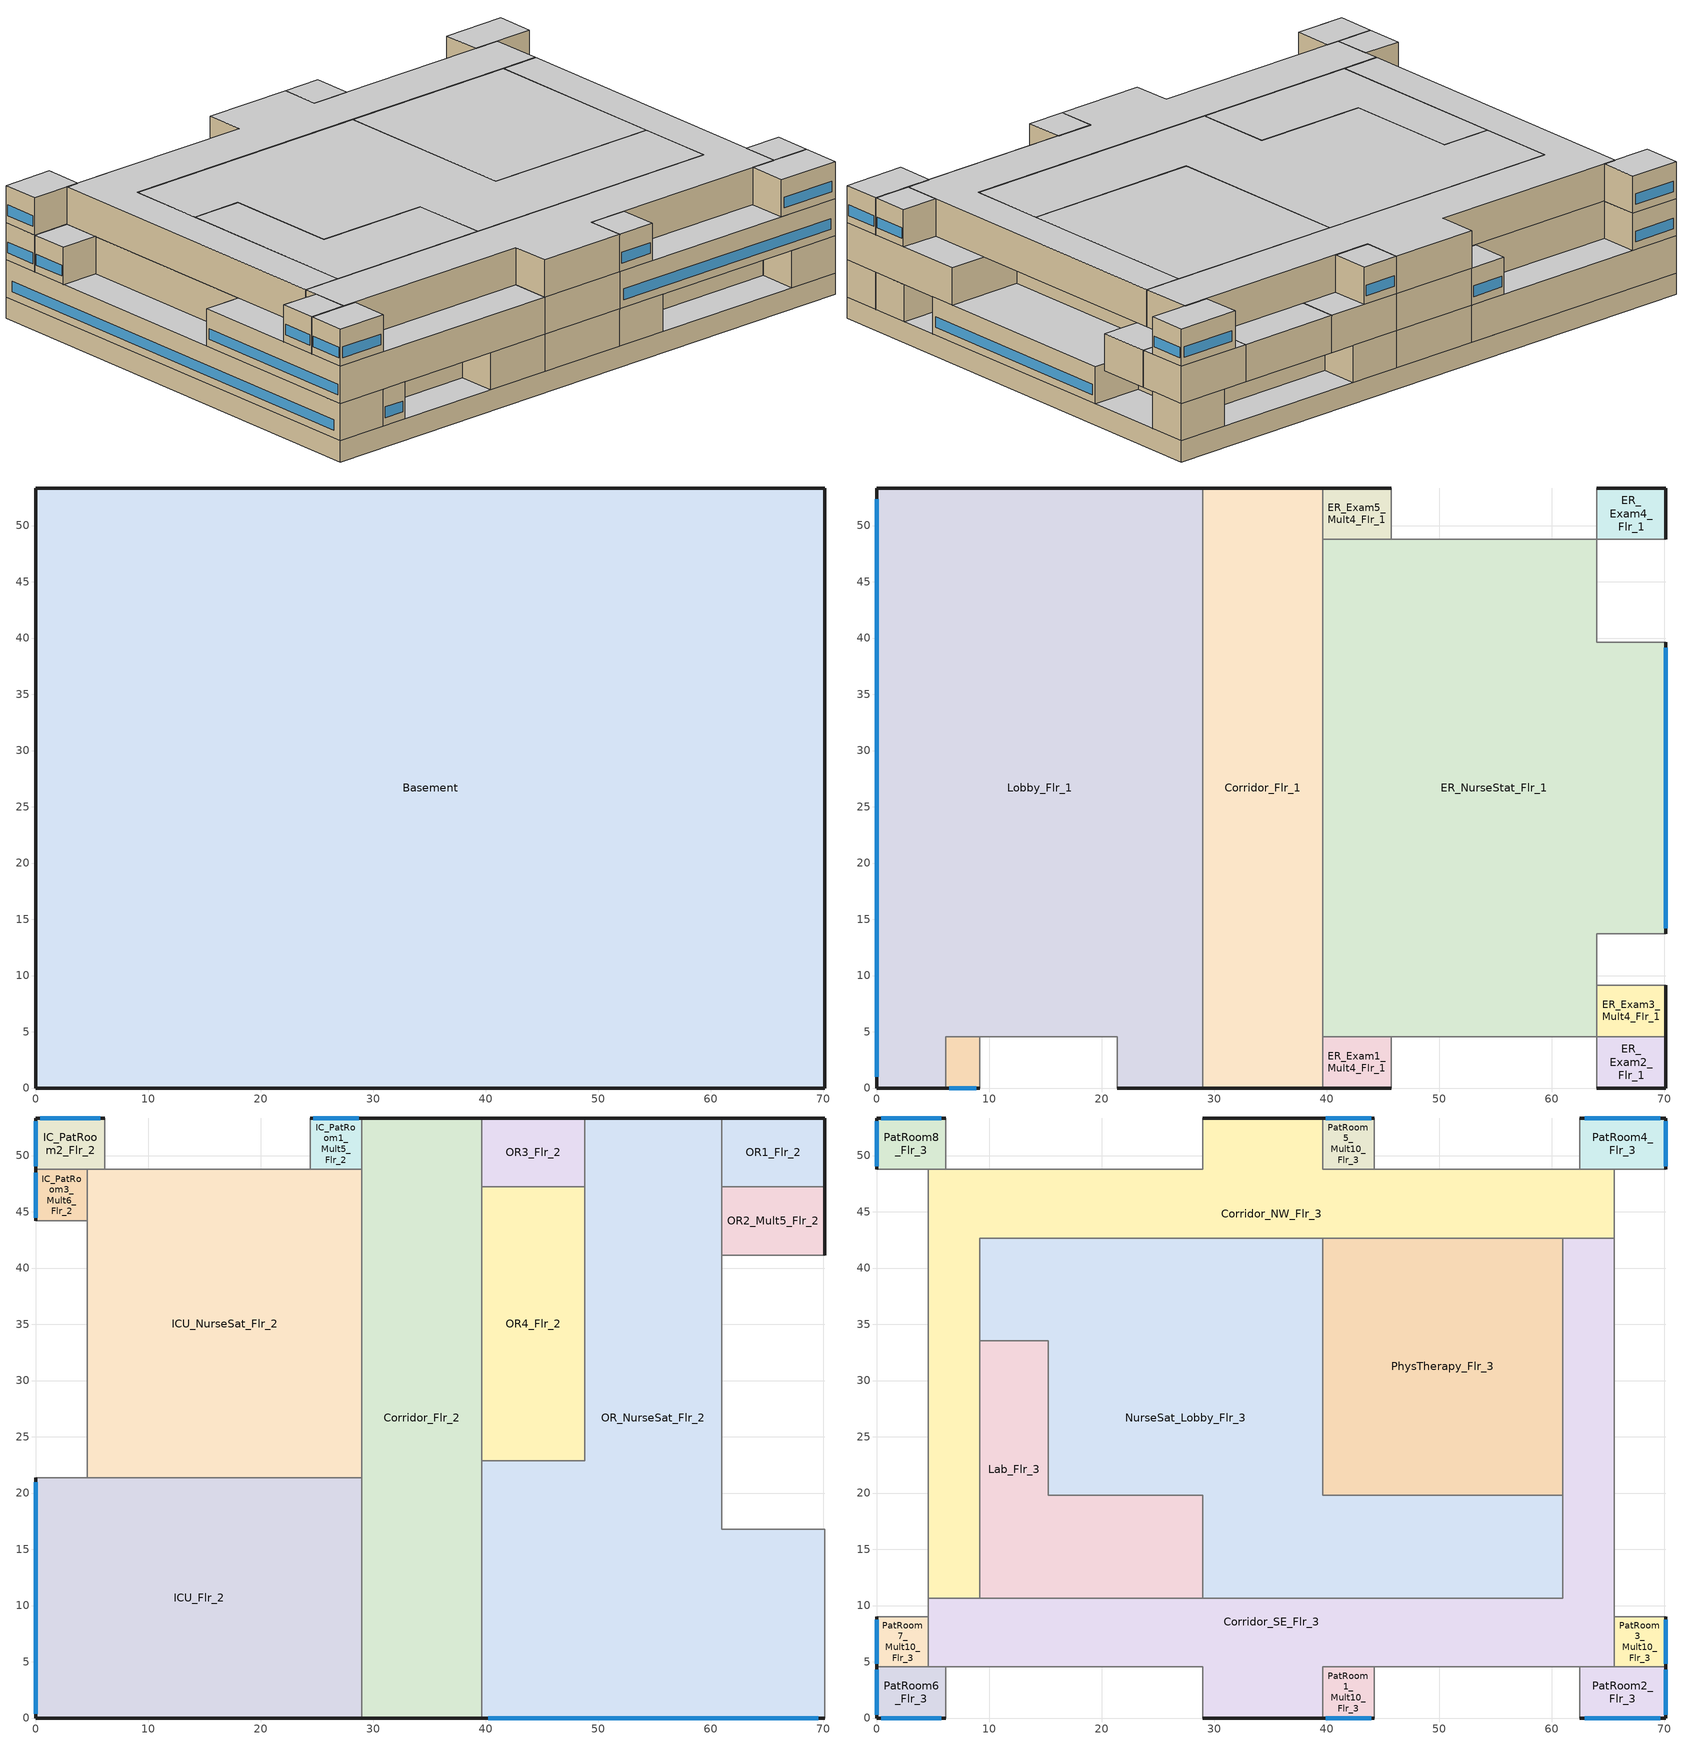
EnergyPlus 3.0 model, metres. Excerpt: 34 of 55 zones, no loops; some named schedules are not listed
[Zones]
Basement
 floor ground (ext-slab): 70.1,53.34 70.1,0 0,0 0,53.34 z-2.44
 wall ground (ext-slab): 70.1,53.34 0,53.34 0,0 70.1,0 70.1,53.34 z-2.44:0
 ceiling adiabatic (INT-FLOOR-UNDERSIDE): 0,0 70.1,0 70.1,53.34 0,53.34 z0
ER_Exam1_Mult4_Flr_1
 floor adiabatic (INT-FLOOR-TOPSIDE): 45.72,4.57 45.72,0 39.62,0 39.62,4.57 z0
 wall outside (ext-walls): 39.62,0 45.72,0 z0:4.27
 wall adiabatic (int-walls): 45.72,0 45.72,4.57 39.62,4.57 39.62,0 z0:4.27
 ceiling adiabatic (INT-FLOOR-UNDERSIDE): 39.62,4.57 39.62,0 45.72,0 45.72,4.57 z4.27
ER_Exam2_Flr_1
 floor adiabatic (INT-FLOOR-TOPSIDE): 70.1,4.57 70.1,0 64.01,0 64.01,4.57 z0
 wall outside (ext-walls): 64.01,0 70.1,0 70.1,4.57 z0:4.27
 wall adiabatic (int-walls): 70.1,4.57 64.01,4.57 64.01,0 z0:4.27
 ceiling adiabatic (INT-FLOOR-UNDERSIDE): 64.01,4.57 64.01,0 70.1,0 70.1,4.57 z4.27
ER_Exam3_Mult4_Flr_1
 floor adiabatic (INT-FLOOR-TOPSIDE): 70.1,9.14 70.1,4.57 64.01,4.57 64.01,9.14 z0
 wall outside (ext-walls): 70.1,4.57 70.1,9.14 z0:4.27
 wall adiabatic (int-walls): 70.1,9.14 64.01,9.14 64.01,4.57 70.1,4.57 z0:4.27
 ceiling adiabatic (INT-FLOOR-UNDERSIDE): 64.01,9.14 64.01,4.57 70.1,4.57 70.1,9.14 z4.27
ER_Exam4_Flr_1
 floor adiabatic (INT-FLOOR-TOPSIDE): 70.1,53.34 70.1,48.77 64.01,48.77 64.01,53.34 z0
 wall outside (ext-walls): 70.1,48.77 70.1,53.34 64.01,53.34 z0:4.27
 wall adiabatic (int-walls): 64.01,53.34 64.01,48.77 70.1,48.77 z0:4.27
 ceiling adiabatic (INT-FLOOR-UNDERSIDE): 64.01,53.34 64.01,48.77 70.1,48.77 70.1,53.34 z4.27
ER_Exam5_Mult4_Flr_1
 floor adiabatic (INT-FLOOR-TOPSIDE): 45.72,53.34 45.72,48.77 39.62,48.77 39.62,53.34 z0
 wall outside (ext-walls): 45.72,53.34 39.62,53.34 z0:4.27
 wall adiabatic (int-walls): 39.62,53.34 39.62,48.77 45.72,48.77 45.72,53.34 z0:4.27
 ceiling adiabatic (INT-FLOOR-UNDERSIDE): 39.62,53.34 39.62,48.77 45.72,48.77 45.72,53.34 z4.27
Office1_Mult4_Flr_1
 floor adiabatic (INT-FLOOR-TOPSIDE): 9.14,4.57 9.14,0 6.1,0 6.1,4.57 z0
 wall outside (ext-walls): 6.1,0 9.14,0 z0:4.27
 wall adiabatic (int-walls): 9.14,0 9.14,4.57 6.1,4.57 6.1,0 z0:4.27
 window (window_south): 6.41,0 8.84,0 z0.91:2.13
 ceiling adiabatic (INT-FLOOR-UNDERSIDE): 6.1,4.57 6.1,0 9.14,0 9.14,4.57 z4.27
Lobby_Flr_1
 floor adiabatic (INT-FLOOR-TOPSIDE): 0,0 0,53.34 28.96,53.34 28.96,0 21.34,0 21.34,4.57 6.1,4.57 6.1,0 z0
 wall outside (ext-walls): 28.96,53.34 0,53.34 0,0 6.1,0 / 21.34,0 28.96,0 z0:4.27
 wall adiabatic (int-walls): 6.1,0 6.1,4.57 21.34,4.57 21.34,0 z0:4.27
 wall to Corridor_Flr_1 (AIR-WALL): 28.96,15.24 28.96,53.34 z0:4.27
 wall to Corridor_Flr_1 (int-walls): 28.96,0 28.96,15.24 z0:4.27
 window (window_west): 0,52.34 0,1 z0.91:2.13
 ceiling adiabatic (INT-FLOOR-UNDERSIDE): 0,0 6.1,0 6.1,4.57 21.34,4.57 21.34,0 28.96,0 28.96,53.34 0,53.34 z4.27
Corridor_Flr_1
 floor adiabatic (INT-FLOOR-TOPSIDE): 39.62,53.34 39.62,0 28.96,0 28.96,53.34 z0
 wall outside (ext-walls): 39.62,53.34 28.96,53.34 / 28.96,0 39.62,0 z0:4.27
 wall adiabatic (int-walls): 39.62,0 39.62,53.34 z0:4.27
 ceiling adiabatic (INT-FLOOR-UNDERSIDE): 28.96,53.34 28.96,0 39.62,0 39.62,53.34 z4.27
ER_NurseStat_Flr_1
 floor adiabatic (INT-FLOOR-TOPSIDE): 39.62,4.57 39.62,48.77 64.01,48.77 64.01,39.62 70.1,39.62 70.1,13.72 64.01,13.72 64.01,4.57 z0
 wall outside (ext-walls): 70.1,13.72 70.1,39.62 z0:4.27
 wall adiabatic (int-walls): 70.1,39.62 64.01,39.62 64.01,48.77 39.62,48.77 39.62,4.57 64.01,4.57 64.01,13.72 70.1,13.72 z0:4.27
 window (window_east): 70.1,14.2 70.1,39.14 z0.91:2.13
 ceiling adiabatic (INT-FLOOR-UNDERSIDE): 39.62,4.57 64.01,4.57 64.01,13.72 70.1,13.72 70.1,39.62 64.01,39.62 64.01,48.77 39.62,48.77 z4.27
OR1_Flr_2
 floor adiabatic (INT-FLOOR-TOPSIDE): 70.1,53.34 70.1,47.24 60.96,47.24 60.96,53.34 z4.27
 wall outside (ext-walls): 70.1,47.24 70.1,53.34 60.96,53.34 z4.27:8.54
 wall adiabatic (int-walls): 60.96,53.34 60.96,47.24 70.1,47.24 z4.27:8.54
 ceiling adiabatic (INT-FLOOR-UNDERSIDE): 60.96,53.34 60.96,47.24 70.1,47.24 70.1,53.34 z8.54
OR2_Mult5_Flr_2
 floor adiabatic (INT-FLOOR-TOPSIDE): 70.1,47.24 70.1,41.15 60.96,41.15 60.96,47.24 z4.27
 wall outside (ext-walls): 70.1,41.15 70.1,47.24 z4.27:8.54
 wall adiabatic (int-walls): 70.1,47.24 60.96,47.24 60.96,41.15 70.1,41.15 z4.27:8.54
 ceiling adiabatic (INT-FLOOR-UNDERSIDE): 60.96,47.24 60.96,41.15 70.1,41.15 70.1,47.24 z8.54
OR3_Flr_2
 floor adiabatic (INT-FLOOR-TOPSIDE): 48.77,53.34 48.77,47.24 39.62,47.24 39.62,53.34 z4.27
 wall outside (ext-walls): 48.77,53.34 39.62,53.34 z4.27:8.54
 wall adiabatic (int-walls): 39.62,53.34 39.62,47.24 48.77,47.24 48.77,53.34 z4.27:8.54
 ceiling adiabatic (INT-FLOOR-UNDERSIDE): 39.62,53.34 39.62,47.24 48.77,47.24 48.77,53.34 z8.54
OR4_Flr_2
 floor adiabatic (INT-FLOOR-TOPSIDE): 48.77,47.24 48.77,22.86 39.62,22.86 39.62,47.24 z4.27
 wall adiabatic (int-walls): 48.77,47.24 39.62,47.24 39.62,22.86 48.77,22.86 48.77,47.24 z4.27:8.54
 ceiling adiabatic (INT-FLOOR-UNDERSIDE): 39.62,47.24 39.62,22.86 48.77,22.86 48.77,47.24 z8.54
IC_PatRoom1_Mult5_Flr_2
 floor adiabatic (INT-FLOOR-TOPSIDE): 28.96,53.34 28.96,48.77 24.38,48.77 24.38,53.34 z4.27
 wall outside (ext-walls): 28.96,53.34 24.38,53.34 z4.27:8.54
 wall adiabatic (int-walls): 24.38,53.34 24.38,48.77 28.96,48.77 28.96,53.34 z4.27:8.54
 window (window_north): 28.68,53.34 24.66,53.34 z5.18:6.4
 ceiling adiabatic (INT-FLOOR-UNDERSIDE): 24.38,53.34 24.38,48.77 28.96,48.77 28.96,53.34 z8.54
IC_PatRoom2_Flr_2
 floor adiabatic (INT-FLOOR-TOPSIDE): 6.1,53.34 6.1,48.77 0,48.77 0,53.34 z4.27
 wall outside (ext-walls): 6.1,53.34 0,53.34 0,48.77 z4.27:8.54
 wall adiabatic (int-walls): 0,48.77 6.1,48.77 6.1,53.34 z4.27:8.54
 window (window_north): 5.73,53.34 0.37,53.34 z5.18:6.4
 window (window_west): 0,53.07 0,49.04 z5.18:6.4
 ceiling adiabatic (INT-FLOOR-UNDERSIDE): 0,53.34 0,48.77 6.1,48.77 6.1,53.34 z8.54
IC_PatRoom3_Mult6_Flr_2
 floor adiabatic (INT-FLOOR-TOPSIDE): 4.57,48.77 4.57,44.2 0,44.2 0,48.77 z4.27
 wall outside (ext-walls): 0,48.77 0,44.2 z4.27:8.54
 wall adiabatic (int-walls): 0,44.2 4.57,44.2 4.57,48.77 0,48.77 z4.27:8.54
 window (window_west): 0,48.49 0,44.47 z5.18:6.4
 ceiling adiabatic (INT-FLOOR-UNDERSIDE): 0,48.77 0,44.2 4.57,44.2 4.57,48.77 z8.54
ICU_Flr_2
 floor adiabatic (INT-FLOOR-TOPSIDE): 28.96,21.34 28.96,0 0,0 0,21.34 z4.27
 wall outside (ext-walls): 0,21.34 0,0 28.96,0 z4.27:8.54
 wall adiabatic (int-walls): 28.96,0 28.96,21.34 0,21.34 z4.27:8.54
 window (window_west): 0,20.94 0,0.4 z5.18:6.4
 ceiling adiabatic (INT-FLOOR-UNDERSIDE): 0,21.34 0,0 28.96,0 28.96,21.34 z8.54
ICU_NurseSat_Flr_2
 floor adiabatic (INT-FLOOR-TOPSIDE): 4.57,21.34 4.57,48.77 28.96,48.77 28.96,21.34 z4.27
 wall adiabatic (int-walls): 28.96,48.77 4.57,48.77 4.57,21.34 28.96,21.34 28.96,48.77 z4.27:8.54
 ceiling adiabatic (INT-FLOOR-UNDERSIDE): 4.57,21.34 28.96,21.34 28.96,48.77 4.57,48.77 z8.54
Corridor_Flr_2
 floor adiabatic (INT-FLOOR-TOPSIDE): 39.62,53.34 39.62,0 28.96,0 28.96,53.34 z4.27
 wall outside (ext-walls): 39.62,53.34 28.96,53.34 / 28.96,0 39.62,0 z4.27:8.54
 wall adiabatic (int-walls): 39.62,0 39.62,53.34 / 28.96,53.34 28.96,0 z4.27:8.54
 ceiling adiabatic (INT-FLOOR-UNDERSIDE): 28.96,53.34 28.96,0 39.62,0 39.62,53.34 z8.54
OR_NurseSat_Flr_2
 floor adiabatic (INT-FLOOR-TOPSIDE): 39.62,0 39.62,22.86 48.77,22.86 48.77,53.34 60.96,53.34 60.96,16.76 70.1,16.76 70.1,0 z4.27
 wall outside (ext-walls): 60.96,53.34 48.77,53.34 / 39.62,0 70.1,0 z4.27:8.54
 wall adiabatic (int-walls): 48.77,53.34 48.77,22.86 39.62,22.86 39.62,0 / 70.1,0 70.1,16.76 60.96,16.76 60.96,53.34 z4.27:8.54
 window (window_south): 40.2,0 69.53,0 z5.18:6.4
 ceiling adiabatic (INT-FLOOR-UNDERSIDE): 39.62,0 70.1,0 70.1,16.76 60.96,16.76 60.96,53.34 48.77,53.34 48.77,22.86 39.62,22.86 z8.54
PatRoom1_Mult10_Flr_3
 floor adiabatic (INT-FLOOR-TOPSIDE): 44.2,4.57 44.2,0 39.62,0 39.62,4.57 z8.54
 wall outside (ext-walls): 39.62,0 44.2,0 z8.54:12.8
 wall adiabatic (int-walls): 44.2,0 44.2,4.57 39.62,4.57 39.62,0 z8.54:12.8
 window (window_south): 39.9,0 43.92,0 z9.45:10.67
 ceiling adiabatic (INT-FLOOR-UNDERSIDE): 39.62,4.57 39.62,0 44.2,0 44.2,4.57 z12.8
PatRoom2_Flr_3
 floor adiabatic (INT-FLOOR-TOPSIDE): 70.1,4.57 70.1,0 62.48,0 62.48,4.57 z8.54
 wall outside (ext-walls): 62.48,0 70.1,0 70.1,4.57 z8.54:12.8
 wall adiabatic (int-walls): 70.1,4.57 62.48,4.57 62.48,0 z8.54:12.8
 window (window_east): 70.1,0.27 70.1,4.3 z9.45:10.67
 window (window_south): 62.94,0 69.65,0 z9.45:10.67
 ceiling adiabatic (INT-FLOOR-UNDERSIDE): 62.48,4.57 62.48,0 70.1,0 70.1,4.57 z12.8
PatRoom3_Mult10_Flr_3
 floor adiabatic (INT-FLOOR-TOPSIDE): 70.1,8.99 70.1,4.57 65.53,4.57 65.53,8.99 z8.54
 wall outside (ext-walls): 70.1,4.57 70.1,8.99 z8.54:12.8
 wall adiabatic (int-walls): 70.1,8.99 65.53,8.99 65.53,4.57 70.1,4.57 z8.54:12.8
 window (window_east): 70.1,4.84 70.1,8.73 z9.45:10.67
 ceiling adiabatic (INT-FLOOR-UNDERSIDE): 65.53,8.99 65.53,4.57 70.1,4.57 70.1,8.99 z12.8
PatRoom4_Flr_3
 floor adiabatic (INT-FLOOR-TOPSIDE): 70.1,53.34 70.1,48.77 62.48,48.77 62.48,53.34 z8.54
 wall outside (ext-walls): 70.1,48.77 70.1,53.34 62.48,53.34 z8.54:12.8
 wall adiabatic (int-walls): 62.48,53.34 62.48,48.77 70.1,48.77 z8.54:12.8
 window (window_north): 69.65,53.34 62.94,53.34 z9.45:10.67
 window (window_east): 70.1,49.04 70.1,53.07 z9.45:10.67
 ceiling adiabatic (INT-FLOOR-UNDERSIDE): 62.48,53.34 62.48,48.77 70.1,48.77 70.1,53.34 z12.8
PatRoom5_Mult10_Flr_3
 floor adiabatic (INT-FLOOR-TOPSIDE): 44.2,53.34 44.2,48.77 39.62,48.77 39.62,53.34 z8.54
 wall outside (ext-walls): 44.2,53.34 39.62,53.34 z8.54:12.8
 wall adiabatic (int-walls): 39.62,53.34 39.62,48.77 44.2,48.77 44.2,53.34 z8.54:12.8
 window (window_north): 43.92,53.34 39.9,53.34 z9.45:10.67
 ceiling adiabatic (INT-FLOOR-UNDERSIDE): 39.62,53.34 39.62,48.77 44.2,48.77 44.2,53.34 z12.8
PhysTherapy_Flr_3
 floor adiabatic (INT-FLOOR-TOPSIDE): 60.96,42.67 60.96,19.81 39.62,19.81 39.62,42.67 z8.54
 wall to Corridor_NW_Flr_3 (int-walls): 60.96,42.67 39.62,42.67 z8.54:12.8
 wall to Corridor_SE_Flr_3 (int-walls): 60.96,19.81 60.96,42.67 z8.54:12.8
 wall to NurseSat_Lobby_Flr_3 (int-walls): 39.62,42.67 39.62,19.81 60.96,19.81 z8.54:12.8
 ceiling adiabatic (INT-FLOOR-UNDERSIDE): 39.62,42.67 39.62,19.81 60.96,19.81 60.96,42.67 z12.8
PatRoom6_Flr_3
 floor adiabatic (INT-FLOOR-TOPSIDE): 6.1,4.57 6.1,0 0,0 0,4.57 z8.54
 wall outside (ext-walls): 0,4.57 0,0 6.1,0 z8.54:12.8
 wall adiabatic (int-walls): 6.1,0 6.1,4.57 0,4.57 z8.54:12.8
 window (window_south): 0.37,0 5.73,0 z9.45:10.67
 window (window_west): 0,4.3 0,0.27 z9.45:10.67
 ceiling adiabatic (INT-FLOOR-UNDERSIDE): 0,4.57 0,0 6.1,0 6.1,4.57 z12.8
PatRoom7_Mult10_Flr_3
 floor adiabatic (INT-FLOOR-TOPSIDE): 4.57,8.99 4.57,4.57 0,4.57 0,8.99 z8.54
 wall outside (ext-walls): 0,8.99 0,4.57 z8.54:12.8
 wall adiabatic (int-walls): 0,4.57 4.57,4.57 4.57,8.99 0,8.99 z8.54:12.8
 window (window_east): 0,8.73 0,4.84 z9.45:10.67
 ceiling adiabatic (INT-FLOOR-UNDERSIDE): 0,8.99 0,4.57 4.57,4.57 4.57,8.99 z12.8
PatRoom8_Flr_3
 floor adiabatic (INT-FLOOR-TOPSIDE): 6.1,53.34 6.1,48.77 0,48.77 0,53.34 z8.54
 wall outside (ext-walls): 6.1,53.34 0,53.34 0,48.77 z8.54:12.8
 wall adiabatic (int-walls): 0,48.77 6.1,48.77 6.1,53.34 z8.54:12.8
 window (window_north): 5.73,53.34 0.37,53.34 z9.45:10.67
 window (window_west): 0,53.07 0,49.04 z9.45:10.67
 ceiling adiabatic (INT-FLOOR-UNDERSIDE): 0,53.34 0,48.77 6.1,48.77 6.1,53.34 z12.8
NurseSat_Lobby_Flr_3
 floor adiabatic (INT-FLOOR-TOPSIDE): 9.14,42.67 39.62,42.67 39.62,19.81 60.96,19.81 60.96,10.67 28.96,10.67 28.96,19.81 15.24,19.81 15.24,33.53 9.14,33.53 z8.54
 wall to Corridor_NW_Flr_3 (AIR-WALL): 39.62,42.67 9.14,42.67 9.14,33.53 z8.54:12.8
 wall to Corridor_SE_Flr_3 (AIR-WALL): 28.96,10.67 60.96,10.67 60.96,19.81 z8.54:12.8
 wall to Lab_Flr_3 (int-walls): 9.14,33.53 15.24,33.53 15.24,19.81 28.96,19.81 28.96,10.67 z8.54:12.8
 ceiling adiabatic (INT-FLOOR-UNDERSIDE): 9.14,42.67 9.14,33.53 15.24,33.53 15.24,19.81 28.96,19.81 28.96,10.67 60.96,10.67 60.96,19.81 39.62,19.81 39.62,42.67 z12.8
Lab_Flr_3
 floor adiabatic (INT-FLOOR-TOPSIDE): 9.14,33.53 15.24,33.53 15.24,19.81 28.96,19.81 28.96,10.67 9.14,10.67 z8.54
 wall to Corridor_SE_Flr_3 (int-walls): 9.14,10.67 28.96,10.67 z8.54:12.8
 wall to Corridor_NW_Flr_3 (int-walls): 9.14,33.58 9.14,10.67 z8.54:12.8
 ceiling adiabatic (INT-FLOOR-UNDERSIDE): 9.14,33.53 9.14,10.67 28.96,10.67 28.96,19.81 15.24,19.81 15.24,33.53 z12.8
Corridor_SE_Flr_3
 floor adiabatic (INT-FLOOR-TOPSIDE): 4.57,4.57 4.57,10.67 60.96,10.67 60.96,42.67 65.53,42.67 65.53,4.57 39.62,4.57 39.62,0 28.96,0 28.96,4.57 z8.54
 wall outside (ext-walls): 28.96,0 39.62,0 z8.54:12.8
 wall adiabatic (int-walls): 39.62,0 39.62,4.57 65.53,4.57 65.53,42.67 / 4.57,10.67 4.57,4.57 28.96,4.57 28.96,0 z8.54:12.8
 wall to Corridor_NW_Flr_3 (AIR-WALL): 65.53,42.67 60.96,42.67 / 9.14,10.67 4.57,10.67 z8.54:12.8
 ceiling adiabatic (INT-FLOOR-UNDERSIDE): 4.57,4.57 28.96,4.57 28.96,0 39.62,0 39.62,4.57 65.53,4.57 65.53,42.67 60.96,42.67 60.96,10.67 4.57,10.67 z12.8
Corridor_NW_Flr_3
 floor adiabatic (INT-FLOOR-TOPSIDE): 4.57,10.67 4.57,48.77 28.96,48.77 28.96,53.34 39.62,53.34 39.62,48.77 65.53,48.77 65.53,42.67 9.14,42.67 9.14,10.67 z8.54
 wall outside (ext-walls): 39.62,53.34 28.96,53.34 z8.54:12.8
 wall adiabatic (int-walls): 65.53,42.67 65.53,48.77 39.62,48.77 39.62,53.34 / 28.96,53.34 28.96,48.77 4.57,48.77 4.57,10.67 z8.54:12.8
 ceiling adiabatic (INT-FLOOR-UNDERSIDE): 4.57,10.67 9.14,10.67 9.14,42.67 65.53,42.67 65.53,48.77 39.62,48.77 39.62,53.34 28.96,53.34 28.96,48.77 4.57,48.77 z12.8
[Building]
Benchmark Hospital New V1.0_3.0: North Axis=0; Terrain=City; Loads Convergence Tolerance Value=0.04; Temperature Convergence Tolerance Value=0.2; Solar Distribution=FullInteriorAndExterior; Maximum Number of Warmup Days=25
[Site:Location]
LOS_ANGELES_CA_USA TMY2-23174: Latitude {deg}=33.93; Longitude {deg}=-118.4; Time Zone {hr}=-8; Elevation {m}=32
[Site:GroundTemperature:BuildingSurface]
20.07, 20.11, 20.14, 20.17, 20.16, 20.11, 20.06, 20.07, 20.11, 20.17, 20.2, 20.19
[Site:WaterMainsTemperature]
Calculation Method=CORRELATION; Annual Average Outdoor Air Temperature {C}=16.64; Maximum Difference In Monthly Average Outdoor Air Temperatures {deltaC}=6.8
[SizingPeriod:DesignDay] Barometric Pressure {Pa}=100941; Rain Indicator=0; Snow Indicator=0; Day of Month=21; Daylight Saving Time Indicator=0; Humidity Indicating Type=WetBulb
Name | Maximum Dry-Bulb Temperature {C} | Daily Temperature Range {deltaC} | Humidity Indicating Conditions at Maximum Dry-Bulb | Wind Speed {m/s} | Wind Direction {deg} | Sky Clearness | Month | Day Type
LOS_ANGELES Ann Htg 99.6% Condns DB | 6.6 | 0 | 6.6 | 2.5 | 80 | 0 | 1 | WinterDesignDay
LOS_ANGELES Ann Clg .4% Condns DB=>MWB | 29 | 6 | 17.9 | 4.2 | 250 | 1 | 8 | SummerDesignDay
[WindowMaterial:Glazing]
Theoretical Glass [68]: Optical Data Type=SpectralAverage; Thickness=0.003; Solar Transmittance at Normal Incidence=0.2442; Front Side Solar Reflectance at Normal Incidence=0.7058; Back Side Solar Reflectance at Normal Incidence=0.7058; Visible Transmittance at Normal Incidence=0.3192; Front Side Visible Reflectance at Normal Incidence=0.6308; Back Side Visible Reflectance at Normal Incidence=0.6308; Infrared Transmittance at Normal Incidence=0; Front Side Infrared Hemispherical Emissivity=0.9; Back Side Infrared Hemispherical Emissivity=0.9; Conductivity=0.0199; Dirt Correction Factor for Solar and Visible Transmittance=1; Solar Diffusing=No
[Material] Thermal Absorptance=0.9
Name | Roughness | Thickness | Conductivity | Density | Specific Heat | Solar Absorptance | Visible Absorptance | Thickness {m} | Conductivity {W/m-K} | Density {kg/m3} | Specific Heat {J/kg-K}
GP01 1/2 GYPSUM | Smooth | 0.0127 | 0.16 | 800 | 1090 | 0.7 | 0.5
1IN Stucco | Smooth | 0.0253 | 0.6918 | 1858 | 837 | 0.92 | 0.92
8IN Concrete HW | MediumRough | 0.2033 | 1.7296 | 2243 | 837 | 0.65 | 0.65
Wall Insulation [4] | MediumRough | 0.0339 | 0.0432 | 91 | 837 | 0.5 | 0.5
1/2IN Gypsum | Smooth | 0.0127 | 0.16 | 784.9 | 830 | 0.92 | 0.92
MAT-CC05 8 HW CONCRETE | Rough | 0.2032 | 1.311 | 2240 | 836.8 | 0.7 | 0.7
Std Wood 6inch | MediumSmooth |  |  |  |  | 0.7 | 0.7 | 0.15 | 0.12 | 540 | 1210
Std MAT-CC05 4  MW CONCRETE | Rough |  |  |  |  | 0.7 | 0.2 | 0.1 | 0.858 | 1968 | 836.8
[Material:NoMass] Thermal Absorptance=0.9; Solar Absorptance=0.7
Name | Roughness | Thermal Resistance {(m2-K)/W} | Visible Absorptance | Thermal Resistance {m2-K/W}
CP02 CARPET PAD | VeryRough | 0.2165 | 0.8
Std CP02 CARPET PAD | VeryRough |  | 0.8 | 0.21648
MAT-AIR-WALL | Rough |  |  | 0.207949
[Construction]
InteriorFurnishings: Std Wood 6inch
INT-FLOOR-TOPSIDE: Std MAT-CC05 4  MW CONCRETE, Std CP02 CARPET PAD
INT-FLOOR-UNDERSIDE: Std CP02 CARPET PAD, Std MAT-CC05 4  MW CONCRETE
AIR-WALL: MAT-AIR-WALL
window_south; window_east; window_north; window_west: Theoretical Glass [68]
int-walls: GP01 1/2 GYPSUM, GP01 1/2 GYPSUM
ext-walls: 1IN Stucco, 8IN Concrete HW, Wall Insulation [4], 1/2IN Gypsum
ext-slab: MAT-CC05 8 HW CONCRETE, CP02 CARPET PAD
[ComponentCost:LineItem] Line Item Type=Construction
Name | Item | Cost per Area {$/m2} | Cost per Area
Interior Furnishings | InteriorFurnishings | 1
Interior Floor | INT-FLOOR-UNDERSIDE | 15
Interior Floor Slab | INT-FLOOR-SLAB | 35
Drop Ceiling | DropCeiling | 10
Sloped Metal Roof | Sloped_Metal_Roof | 1
Gable Wall | Gable_Wall | 1
Air Wall | AIR-WALL | 1
Swinging Door Conditioned | Std Swinging Door_con | 1
Swinging Door Semi-conditioned | Std Swinging Door_semi | 1
Overhead Door | Std Overhead Door | 1
south:window_south | window_south |  | 243.623
east:window_east | window_east |  | 243.623
north:window_north | window_north |  | 243.623
west:window_west | window_west |  | 243.623
SkylightConst:window_SkylightConst | window_SkylightConst |  | 205.748
roofs:roofs | roofs |  | 34.3904
int-walls:int-walls | int-walls |  | 1
ext-walls:ext-walls | ext-walls |  | 41.16
ext-slab:ext-slab | ext-slab |  | 560.787
exposed-floor:exposed-floor | exposed-floor |  | 32.9966
attic-floor:attic-floor | attic-floor |  | 15.0182
[Zone] Type=1; Part of Total Floor Area=Yes
Name | Multiplier | Ceiling Height | Volume
Basement | 1 | 2.439 | 9120.27
ER_Exam1_Mult4_Flr_1; ER_Exam3_Mult4_Flr_1; ER_Exam5_Mult4_Flr_1 | 4 | 4.2683 | 118.96
ER_Exam2_Flr_1; ER_Exam4_Flr_1; IC_PatRoom2_Flr_2; PatRoom6_Flr_3; PatRoom8_Flr_3 | 1 | 4.2683 | 118.96
Office1_Mult4_Flr_1 | 4 | 4.2683 | 59.5
Lobby_Flr_1 | 1 | 4.2683 | 6294.92
Corridor_Flr_1; Corridor_Flr_2 | 1 | 4.2683 | 2428.79
ER_NurseStat_Flr_1 | 1 | 4.2683 | 5273.95
OR1_Flr_2; OR3_Flr_2 | 1 | 4.2683 | 237.91
OR2_Mult5_Flr_2 | 5 | 4.2683 | 237.91
OR4_Flr_2 | 1 | 4.2683 | 951.7
IC_PatRoom1_Mult5_Flr_2 | 5 | 4.2683 | 89.21
IC_PatRoom3_Mult6_Flr_2 | 6 | 4.2683 | 89.21
ICU_Flr_2 | 1 | 4.2683 | 2637.63
ICU_NurseSat_Flr_2 | 1 | 4.2683 | 2854.51
OR_NurseSat_Flr_2 | 1 | 4.2683 | 4322.24
PatRoom1_Mult10_Flr_3; PatRoom5_Mult10_Flr_3 | 10 | 4.2683 | 89.21
PatRoom2_Flr_3; PatRoom4_Flr_3 | 1 | 4.2683 | 148.71
PatRoom3_Mult10_Flr_3; PatRoom7_Mult10_Flr_3 | 10 | 4.2683 | 86.26
PhysTherapy_Flr_3 | 1 | 4.2683 | 2081.82
NurseSat_Lobby_Flr_3 | 1 | 4.2683 | 3866.25
Lab_Flr_3 | 1 | 4.2683 | 1129.43
Corridor_SE_Flr_3; Corridor_NW_Flr_3 | 1 | 4.2683 | 2418.88
[InternalMass] Construction=InteriorFurnishings
Name | Zone | Surface Area
Basement_InternalMass_1 | Basement | 7478.69
ER_Exam1_Mult4_Flr_1_InternalMass_1 | ER_Exam1_Mult4_Flr_1 | 55.7418
ER_Exam2_Flr_1_InternalMass_1 | ER_Exam2_Flr_1 | 55.7418
ER_Exam3_Mult4_Flr_1_InternalMass_1 | ER_Exam3_Mult4_Flr_1 | 55.7418
ER_Exam4_Flr_1_InternalMass_1 | ER_Exam4_Flr_1 | 55.7418
ER_Exam5_Mult4_Flr_1_InternalMass_1 | ER_Exam5_Mult4_Flr_1 | 55.7418
Office1_Mult4_Flr_1_InternalMass_1 | Office1_Mult4_Flr_1 | 27.8709
Lobby_Flr_1_InternalMass_1 | Lobby_Flr_1 | 2949.62
Corridor_Flr_1_InternalMass_1 | Corridor_Flr_1 | 1138.06
ER_NurseStat_Flr_1_InternalMass_1 | ER_NurseStat_Flr_1 | 2471.22
OR1_Flr_2_InternalMass_1 | OR1_Flr_2 | 111.4836
OR2_Mult5_Flr_2_InternalMass_1 | OR2_Mult5_Flr_2 | 111.4836
OR3_Flr_2_InternalMass_1 | OR3_Flr_2 | 111.4836
OR4_Flr_2_InternalMass_1 | OR4_Flr_2 | 445.9346
IC_PatRoom1_Mult5_Flr_2_InternalMass_1 | IC_PatRoom1_Mult5_Flr_2 | 41.8064
IC_PatRoom2_Flr_2_InternalMass_1 | IC_PatRoom2_Flr_2 | 55.7418
IC_PatRoom3_Mult6_Flr_2_InternalMass_1 | IC_PatRoom3_Mult6_Flr_2 | 41.8064
ICU_Flr_2_InternalMass_1 | ICU_Flr_2 | 1235.93
ICU_NurseSat_Flr_2_InternalMass_1 | ICU_NurseSat_Flr_2 | 1337.54
Corridor_Flr_2_InternalMass_1 | Corridor_Flr_2 | 1138.06
OR_NurseSat_Flr_2_InternalMass_1 | OR_NurseSat_Flr_2 | 2025.29
PatRoom1_Mult10_Flr_3_InternalMass_1 | PatRoom1_Mult10_Flr_3 | 41.8064
PatRoom2_Flr_3_InternalMass_1 | PatRoom2_Flr_3 | 69.6773
PatRoom3_Mult10_Flr_3_InternalMass_1 | PatRoom3_Mult10_Flr_3 | 40.4165
PatRoom4_Flr_3_InternalMass_1 | PatRoom4_Flr_3 | 69.6773
PatRoom5_Mult10_Flr_3_InternalMass_1 | PatRoom5_Mult10_Flr_3 | 41.8064
PhysTherapy_Flr_3_InternalMass_1 | PhysTherapy_Flr_3 | 975.4819
PatRoom6_Flr_3_InternalMass_1 | PatRoom6_Flr_3 | 55.7418
PatRoom7_Mult10_Flr_3_InternalMass_1 | PatRoom7_Mult10_Flr_3 | 40.4165
PatRoom8_Flr_3_InternalMass_1 | PatRoom8_Flr_3 | 55.7418
NurseSat_Lobby_Flr_3_InternalMass_1 | NurseSat_Lobby_Flr_3 | 1811.61
Lab_Flr_3_InternalMass_1 | Lab_Flr_3 | 529.5473
Corridor_SE_Flr_3_InternalMass_1 | Corridor_SE_Flr_3 | 1133.42
Corridor_NW_Flr_3_InternalMass_1 | Corridor_NW_Flr_3 | 1133.42
[People] Number of People Calculation Method=People; Fraction Radiant=0.3; User Specified Sensible Fraction=AUTOCALCULATE; Activity Level Schedule=ACTIVITY_SCH; Enable ASHRAE 55 Comfort Warnings=No; MRT Calculation=ZoneAveraged; Work Efficiency Schedule=WORK_EFF_SCH; Clothing Schedule=CLOTHING_SCH; Air Velocity Schedule=AIR_VELO_SCH; Thermal Comfort Report=FANGER
Name | Zone | Schedule | Number of People
Basement | Basement | BLDG_OCC_SCH | 100.5884
ER_Exam1_Mult4_Flr_1 | ER_Exam1_Mult4_Flr_1 | BLDG_OCC_EXTD_SCH | 2.0011
ER_Exam2_Flr_1 | ER_Exam2_Flr_1 | BLDG_OCC_EXTD_SCH | 2.0011
ER_Exam3_Mult4_Flr_1 | ER_Exam3_Mult4_Flr_1 | BLDG_OCC_EXTD_SCH | 2.0011
ER_Exam4_Flr_1 | ER_Exam4_Flr_1 | BLDG_OCC_EXTD_SCH | 2.0011
ER_Exam5_Mult4_Flr_1 | ER_Exam5_Mult4_Flr_1 | BLDG_OCC_EXTD_SCH | 2.0011
Office1_Mult4_Flr_1 | Office1_Mult4_Flr_1 | BLDG_OCC_SCH | 0.9992
Lobby_Flr_1 | Lobby_Flr_1 | BLDG_OCC_SCH | 79.3448
Corridor_Flr_1 | Corridor_Flr_1 | BLDG_OCC_EXTD_SCH | 6.1455
ER_NurseStat_Flr_1 | ER_NurseStat_Flr_1 | BLDG_OCC_EXTD_SCH | 26.5656
OR1_Flr_2 | OR1_Flr_2 | BLDG_OCC_SCH | 2.9989
OR2_Mult5_Flr_2 | OR2_Mult5_Flr_2 | BLDG_OCC_SCH | 2.9989
OR3_Flr_2 | OR3_Flr_2 | BLDG_OCC_SCH | 2.9989
OR4_Flr_2 | OR4_Flr_2 | BLDG_OCC_SCH | 11.9956
IC_PatRoom1_Mult5_Flr_2 | IC_PatRoom1_Mult5_Flr_2 | BLDG_OCC_EXTD_SCH | 2.0004
IC_PatRoom2_Flr_2 | IC_PatRoom2_Flr_2 | BLDG_OCC_EXTD_SCH | 2.0011
IC_PatRoom3_Mult6_Flr_2 | IC_PatRoom3_Mult6_Flr_2 | BLDG_OCC_EXTD_SCH | 2.0004
ICU_Flr_2 | ICU_Flr_2 | BLDG_OCC_EXTD_SCH | 13.2862
ICU_NurseSat_Flr_2 | ICU_NurseSat_Flr_2 | BLDG_OCC_EXTD_SCH | 35.9797
Corridor_Flr_2 | Corridor_Flr_2 | BLDG_OCC_EXTD_SCH | 6.1455
OR_NurseSat_Flr_2 | OR_NurseSat_Flr_2 | BLDG_OCC_EXTD_SCH | 54.4802
PatRoom1_Mult10_Flr_3 | PatRoom1_Mult10_Flr_3 | BLDG_OCC_EXTD_SCH | 1.5008
PatRoom2_Flr_3 | PatRoom2_Flr_3 | BLDG_OCC_EXTD_SCH | 1.5015
PatRoom3_Mult10_Flr_3 | PatRoom3_Mult10_Flr_3 | BLDG_OCC_EXTD_SCH | 1.4995
PatRoom4_Flr_3 | PatRoom4_Flr_3 | BLDG_OCC_EXTD_SCH | 1.5015
PatRoom5_Mult10_Flr_3 | PatRoom5_Mult10_Flr_3 | BLDG_OCC_EXTD_SCH | 1.5008
PhysTherapy_Flr_3 | PhysTherapy_Flr_3 | BLDG_OCC_SCH | 105.0106
PatRoom6_Flr_3 | PatRoom6_Flr_3 | BLDG_OCC_EXTD_SCH | 1.4995
PatRoom7_Mult10_Flr_3 | PatRoom7_Mult10_Flr_3 | BLDG_OCC_EXTD_SCH | 1.4995
PatRoom8_Flr_3 | PatRoom8_Flr_3 | BLDG_OCC_EXTD_SCH | 1.4995
NurseSat_Lobby_Flr_3 | NurseSat_Lobby_Flr_3 | BLDG_OCC_EXTD_SCH | 48.7323
Lab_Flr_3 | Lab_Flr_3 | BLDG_OCC_SCH | 71.2506
Corridor_SE_Flr_3 | Corridor_SE_Flr_3 | BLDG_OCC_EXTD_SCH | 6.1205
Corridor_NW_Flr_3 | Corridor_NW_Flr_3 | BLDG_OCC_EXTD_SCH | 6.1205
[Lights] Design Level Calculation Method=LightingLevel; Return Air Fraction=0; Fraction Radiant=0.7; Fraction Visible=0.2; Fraction Replaceable=1; Return Air Fraction is Calculated from Plenum Temperature=No
Name | Zone | Schedule | Design Level {W}
Basement_Lights | Basement | BLDG_LIGHT_SCH | 40235.4
ER_Exam1_Mult4_Flr_1_Lights | ER_Exam1_Mult4_Flr_1 | BLDG_LIGHT_EXTD_SCH | 809.65
ER_Exam2_Flr_1_Lights | ER_Exam2_Flr_1 | BLDG_LIGHT_EXTD_SCH | 809.65
ER_Exam3_Mult4_Flr_1_Lights | ER_Exam3_Mult4_Flr_1 | BLDG_LIGHT_EXTD_SCH | 809.65
ER_Exam4_Flr_1_Lights | ER_Exam4_Flr_1 | BLDG_LIGHT_EXTD_SCH | 809.65
ER_Exam5_Mult4_Flr_1_Lights | ER_Exam5_Mult4_Flr_1 | BLDG_LIGHT_EXTD_SCH | 809.65
Office1_Mult4_Flr_1_Lights | Office1_Mult4_Flr_1 | BLDG_LIGHT_SCH | 164.9958
Lobby_Flr_1_Lights | Lobby_Flr_1 | BLDG_LIGHT_SCH | 20632.6
Corridor_Flr_1_Lights | Corridor_Flr_1 | BLDG_LIGHT_EXTD_SCH | 6122.77
ER_NurseStat_Flr_1_Lights | ER_NurseStat_Flr_1 | BLDG_LIGHT_EXTD_SCH | 13295.2
OR1_Flr_2_Lights | OR1_Flr_2 | BLDG_LIGHT_SCH | 1319.41
OR2_Mult5_Flr_2_Lights | OR2_Mult5_Flr_2 | BLDG_LIGHT_SCH | 1319.41
OR3_Flr_2_Lights | OR3_Flr_2 | BLDG_LIGHT_SCH | 1319.41
OR4_Flr_2_Lights | OR4_Flr_2 | BLDG_LIGHT_SCH | 5277.64
IC_PatRoom1_Mult5_Flr_2_Lights | IC_PatRoom1_Mult5_Flr_2 | BLDG_LIGHT_EXTD_SCH | 179.9764
IC_PatRoom2_Flr_2_Lights | IC_PatRoom2_Flr_2 | BLDG_LIGHT_EXTD_SCH | 239.9686
IC_PatRoom3_Mult6_Flr_2_Lights | IC_PatRoom3_Mult6_Flr_2 | BLDG_LIGHT_EXTD_SCH | 179.9764
ICU_Flr_2_Lights | ICU_Flr_2 | BLDG_LIGHT_EXTD_SCH | 5320.67
ICU_NurseSat_Flr_2_Lights | ICU_NurseSat_Flr_2 | BLDG_LIGHT_EXTD_SCH | 7195.94
Corridor_Flr_2_Lights | Corridor_Flr_2 | BLDG_LIGHT_EXTD_SCH | 6122.77
OR_NurseSat_Flr_2_Lights | OR_NurseSat_Flr_2 | BLDG_LIGHT_EXTD_SCH | 10896
PatRoom1_Mult10_Flr_3_Lights | PatRoom1_Mult10_Flr_3 | BLDG_LIGHT_EXTD_SCH | 157.401
PatRoom2_Flr_3_Lights | PatRoom2_Flr_3 | BLDG_LIGHT_EXTD_SCH | 262.335
PatRoom3_Mult10_Flr_3_Lights | PatRoom3_Mult10_Flr_3 | BLDG_LIGHT_EXTD_SCH | 152.168
PatRoom4_Flr_3_Lights | PatRoom4_Flr_3 | BLDG_LIGHT_EXTD_SCH | 262.335
PatRoom5_Mult10_Flr_3_Lights | PatRoom5_Mult10_Flr_3 | BLDG_LIGHT_EXTD_SCH | 157.401
PhysTherapy_Flr_3_Lights | PhysTherapy_Flr_3 | BLDG_LIGHT_SCH | 4721.33
PatRoom6_Flr_3_Lights | PatRoom6_Flr_3 | BLDG_LIGHT_EXTD_SCH | 209.868
PatRoom7_Mult10_Flr_3_Lights | PatRoom7_Mult10_Flr_3 | BLDG_LIGHT_EXTD_SCH | 152.168
PatRoom8_Flr_3_Lights | PatRoom8_Flr_3 | BLDG_LIGHT_EXTD_SCH | 209.868
NurseSat_Lobby_Flr_3_Lights | NurseSat_Lobby_Flr_3 | BLDG_LIGHT_EXTD_SCH | 9746.46
Lab_Flr_3_Lights | Lab_Flr_3 | BLDG_LIGHT_SCH | 3987.49
Corridor_SE_Flr_3_Lights | Corridor_SE_Flr_3 | BLDG_LIGHT_EXTD_SCH | 6097.78
Corridor_NW_Flr_3_Lights | Corridor_NW_Flr_3 | BLDG_LIGHT_EXTD_SCH | 6097.78
[ElectricEquipment] Design Level Calculation Method=EquipmentLevel; Fraction Latent=0; Fraction Radiant=0.5; Fraction Lost=0
Name | Zone | Schedule | Design Level {W}
Basement_MiscPlug_Equip | Basement | BLDG_EQUIP_SCH | 30176.5
ER_Exam1_Mult4_Flr_1_MiscPlug_Equip | ER_Exam1_Mult4_Flr_1 | BLDG_EQUIP_EXTD_SCH | 599.782
ER_Exam2_Flr_1_MiscPlug_Equip | ER_Exam2_Flr_1 | BLDG_EQUIP_EXTD_SCH | 599.782
ER_Exam3_Mult4_Flr_1_MiscPlug_Equip | ER_Exam3_Mult4_Flr_1 | BLDG_EQUIP_EXTD_SCH | 599.782
ER_Exam4_Flr_1_MiscPlug_Equip | ER_Exam4_Flr_1 | BLDG_EQUIP_EXTD_SCH | 599.782
ER_Exam5_Mult4_Flr_1_MiscPlug_Equip | ER_Exam5_Mult4_Flr_1 | BLDG_EQUIP_EXTD_SCH | 599.782
Office1_Mult4_Flr_1_MiscPlug_Equip | Office1_Mult4_Flr_1 | BLDG_EQUIP_SCH | 112.4591
Lobby_Flr_1_MiscPlug_Equip | Lobby_Flr_1 | BLDG_EQUIP_SCH | 11901.7
ER_NurseStat_Flr_1_MiscPlug_Equip | ER_NurseStat_Flr_1 | BLDG_EQUIP_EXTD_SCH | 9971.38
OR1_Flr_2_MiscPlug_Equip | OR1_Flr_2 | BLDG_EQUIP_SCH | 2958.78
OR2_Mult5_Flr_2_MiscPlug_Equip | OR2_Mult5_Flr_2 | BLDG_EQUIP_SCH | 2958.78
OR3_Flr_2_MiscPlug_Equip | OR3_Flr_2 | BLDG_EQUIP_SCH | 2958.78
OR4_Flr_2_MiscPlug_Equip | OR4_Flr_2 | BLDG_EQUIP_SCH | 11835.1
IC_PatRoom1_Mult5_Flr_2_MiscPlug_Equip | IC_PatRoom1_Mult5_Flr_2 | BLDG_EQUIP_EXTD_SCH | 674.7548
IC_PatRoom2_Flr_2_MiscPlug_Equip | IC_PatRoom2_Flr_2 | BLDG_EQUIP_EXTD_SCH | 899.673
IC_PatRoom3_Mult6_Flr_2_MiscPlug_Equip | IC_PatRoom3_Mult6_Flr_2 | BLDG_EQUIP_EXTD_SCH | 674.7548
ICU_Flr_2_MiscPlug_Equip | ICU_Flr_2 | BLDG_EQUIP_EXTD_SCH | 19947.9
ICU_NurseSat_Flr_2_MiscPlug_Equip | ICU_NurseSat_Flr_2 | BLDG_EQUIP_EXTD_SCH | 5396.96
OR_NurseSat_Flr_2_MiscPlug_Equip | OR_NurseSat_Flr_2 | BLDG_EQUIP_EXTD_SCH | 8172.03
PatRoom1_Mult10_Flr_3_MiscPlug_Equip | PatRoom1_Mult10_Flr_3 | BLDG_EQUIP_EXTD_SCH | 168.6887
PatRoom2_Flr_3_MiscPlug_Equip | PatRoom2_Flr_3 | BLDG_EQUIP_EXTD_SCH | 281.1478
PatRoom3_Mult10_Flr_3_MiscPlug_Equip | PatRoom3_Mult10_Flr_3 | BLDG_EQUIP_EXTD_SCH | 163.0805
PatRoom4_Flr_3_MiscPlug_Equip | PatRoom4_Flr_3 | BLDG_EQUIP_EXTD_SCH | 281.1478
PatRoom5_Mult10_Flr_3_MiscPlug_Equip | PatRoom5_Mult10_Flr_3 | BLDG_EQUIP_EXTD_SCH | 168.6887
PhysTherapy_Flr_3_MiscPlug_Equip | PhysTherapy_Flr_3 | BLDG_EQUIP_SCH | 7877.02
PatRoom6_Flr_3_MiscPlug_Equip | PatRoom6_Flr_3 | BLDG_EQUIP_EXTD_SCH | 224.9183
PatRoom7_Mult10_Flr_3_MiscPlug_Equip | PatRoom7_Mult10_Flr_3 | BLDG_EQUIP_EXTD_SCH | 163.0805
PatRoom8_Flr_3_MiscPlug_Equip | PatRoom8_Flr_3 | BLDG_EQUIP_EXTD_SCH | 224.9183
NurseSat_Lobby_Flr_3_MiscPlug_Equip | NurseSat_Lobby_Flr_3 | BLDG_EQUIP_EXTD_SCH | 7309.84
Lab_Flr_3_MiscPlug_Equip | Lab_Flr_3 | BLDG_EQUIP_SCH | 8546.89
[ZoneInfiltration] Schedule=INFIL_QUARTER_ON_SCH; Design Volume Flow Rate Calculation Method=Flow/Zone; Constant Term Coefficient=1; Temperature Term Coefficient=0; Velocity Term Coefficient=0; Velocity Squared Term Coefficient=0
Name | Zone | Design Flow Rate {m3/s}
ER_Exam1_Mult4_Flr_1_Infiltration | ER_Exam1_Mult4_Flr_1 | 0.0079
ER_Exam2_Flr_1_Infiltration | ER_Exam2_Flr_1 | 0.0139
ER_Exam3_Mult4_Flr_1_Infiltration | ER_Exam3_Mult4_Flr_1 | 0.0059
ER_Exam4_Flr_1_Infiltration | ER_Exam4_Flr_1 | 0.0139
ER_Exam5_Mult4_Flr_1_Infiltration | ER_Exam5_Mult4_Flr_1 | 0.0079
Office1_Mult4_Flr_1_Infiltration | Office1_Mult4_Flr_1 | 0.004
Lobby_Flr_1_Infiltration | Lobby_Flr_1 | 0.1224
Corridor_Flr_1_Infiltration | Corridor_Flr_1 | 0.027
ER_NurseStat_Flr_1_Infiltration | ER_NurseStat_Flr_1 | 0.0293
OR1_Flr_2_Infiltration | OR1_Flr_2 | 0.0198
OR2_Mult5_Flr_2_Infiltration | OR2_Mult5_Flr_2 | 0.0079
OR3_Flr_2_Infiltration | OR3_Flr_2 | 0.0119
IC_PatRoom1_Mult5_Flr_2_Infiltration | IC_PatRoom1_Mult5_Flr_2 | 0.0059
IC_PatRoom2_Flr_2_Infiltration | IC_PatRoom2_Flr_2 | 0.0139
IC_PatRoom3_Mult6_Flr_2_Infiltration | IC_PatRoom3_Mult6_Flr_2 | 0.0059
ICU_Flr_2_Infiltration | ICU_Flr_2 | 0.0659
Corridor_Flr_2_Infiltration | Corridor_Flr_2 | 0.027
OR_NurseSat_Flr_2_Infiltration | OR_NurseSat_Flr_2 | 0.06
PatRoom1_Mult10_Flr_3_Infiltration | PatRoom1_Mult10_Flr_3 | 0.0059
PatRoom2_Flr_3_Infiltration | PatRoom2_Flr_3 | 0.0157
PatRoom3_Mult10_Flr_3_Infiltration | PatRoom3_Mult10_Flr_3 | 0.0058
PatRoom4_Flr_3_Infiltration | PatRoom4_Flr_3 | 0.0157
PatRoom5_Mult10_Flr_3_Infiltration | PatRoom5_Mult10_Flr_3 | 0.0059
PatRoom6_Flr_3_Infiltration | PatRoom6_Flr_3 | 0.0139
PatRoom7_Mult10_Flr_3_Infiltration | PatRoom7_Mult10_Flr_3 | 0.0058
PatRoom8_Flr_3_Infiltration | PatRoom8_Flr_3 | 0.0139
Corridor_SE_Flr_3_Infiltration | Corridor_SE_Flr_3 | 0.0134
Corridor_NW_Flr_3_Infiltration | Corridor_NW_Flr_3 | 0.0134
[AvailabilityManager:NightCycle] Availability Schedule=Always_On; Fan Schedule=HVACOperationSchd; Control Type {CycleOnAny | CycleOnControlZone | CycleOnAnyZoneFansOnly}=CycleOnAny; Thermostat Tolerance {delta C}=1; Cycling Run Time {s}=1800
VAV_1 Availability Manager; VAV_2 Availability Manager
[UtilityCost:Tariff] Group=Comm Elect
Name | Output Meter | Conversion Factor Choice | Time of Use Period Schedule | Season Schedule | Demand Window Length | Monthly Charge or Variable
SCE_TOU-8_GeneralServiceLarge | Electricity:Facility | kWh | SCETOUSched | SCESeasonsSchedule | HalfHour | 246.33
SCE_GS-2_GeneralService | Electricity:Facility | kWh | SCETOUSched | SCESeasonsSchedule | HalfHour | 74.03
SCE_GS-1_GeneralService | Electricity:Facility | kWh |  | SCESeasonsSchedule | HalfHour | 15.25
CA_EIAMonthlyRateGas | Gas:Facility | MCF |  |  |  | 0
[UtilityCost:Charge:Simple]
Name | Charge Variable | Tariff | Source Variable | Season | Category Variable | Cost per Unit Value or Variable
 | SummerDeliveryOnPeakEnergyCharge | SCE_TOU-8_GeneralServiceLarge | PeakEnergy | Summer | EnergyCharges | 0.01676
 | SummerDeliveryOffPeakEnergyCharge | SCE_TOU-8_GeneralServiceLarge | OffPeakEnergy | Summer | EnergyCharges | 0.01676
 | SummerDeliveryMidPeakEnergyCharge | SCE_TOU-8_GeneralServiceLarge | MidPeakEnergy | Summer | EnergyCharges | 0.01676
 | WinterDeliveryOffPeakEnergyCharge | SCE_TOU-8_GeneralServiceLarge | OffPeakEnergy | Winter | EnergyCharges | 0.01676
 | WinterDeliveryMidPeakEnergyCharge | SCE_TOU-8_GeneralServiceLarge | MidPeakEnergy | Winter | EnergyCharges | 0.01676
 | FacilitiesDemandCharge | SCE_TOU-8_GeneralServiceLarge | TotalDemand | Annual | DemandCharges | 6.35
 | SummerTOUOnPeakDemandCharge | SCE_TOU-8_GeneralServiceLarge | PeakDemand | Summer | DemandCharges | 8.84
 | SummerTOUMidPeakDemandCharge | SCE_TOU-8_GeneralServiceLarge | MidPeakDemand | Summer | DemandCharges | 0.76
 | TransformerDemandCharge | SCE_TOU-8_GeneralServiceLarge | TotalDemand | Annual | DemandCharges | 1
 | PowerFactorDemandCharge | SCE_TOU-8_GeneralServiceLarge | TotalDemand | Annual | DemandCharges | 0.23
 | TaxofEightPercent | SCE_TOU-8_GeneralServiceLarge | SubTotal | Annual | Taxes | 0.08
 | AnnualDeliveryEnergyCharge | SCE_GS-2_GeneralService | totalEnergy | Annual | EnergyCharges | 0.0189
 | AnnualFacilityDemandURGCharge | SCE_GS-2_GeneralService | totalDemand | Annual | DemandCharges | 0.77
 | AnnualFacilityDemandDelivCharge | SCE_GS-2_GeneralService | totalDemand | Annual | DemandCharges | 5.44
 | SummerTimeRelatedDemandCharge | SCE_GS-2_GeneralService | totalDemand | Summer | DemandCharges | 1.87
 | SummerTimeDemandDelivCharge | SCE_GS-2_GeneralService | totalDemand | Summer | DemandCharges | 7.04
 | TaxofEightPercent | SCE_GS-2_GeneralService | SubTotal | Annual | Taxes | 0.08
 | SummerEnergyCharge | SCE_GS-1_GeneralService | totalEnergy | Summer | EnergyCharges | 0.0808
 | WinterEnergyCharge | SCE_GS-1_GeneralService | totalEnergy | Winter | EnergyCharges | 0.0351
 | AnnualDeliveryEnergyCharge | SCE_GS-1_GeneralService | totalEnergy | Annual | EnergyCharges | 0.0694
 | taxofEightPercent | SCE_GS-1_GeneralService | SubTotal | Summer | Taxes | 0.08
 | MonthlyRateGasCharge | CA_EIAMonthlyRateGas | totalEnergy | Annual | EnergyCharges | CA_MonthlyGasRates
 | TaxofEightPercent | CA_EIAMonthlyRateGas | SubTotal | Annual | Taxes | 0.08
[UtilityCost:Qualify] Variable=TotalDemand; Season=Annual; Threshold Test=Count
Name | Tariff | Qualify Type | Threshold Value or Variable | Number of Months
MinDemand500kw | SCE_TOU-8_GeneralServiceLarge | Minimum | 500 | 12
MaxDemand500kw | SCE_GS-2_GeneralService | Maximum | 500 | 1
MinDemand20kw | SCE_GS-2_GeneralService | Minimum | 20 | 12
MaxDemand20kw | SCE_GS-1_GeneralService | Maximum | 20 | 1
[UtilityCost:Charge:Block]
Charge Variable=AnnualUtilityRetained; Tariff=SCE_GS-2_GeneralService; Source Variable=TotalEnergy; Season=Annual; Category Variable=EnergyCharges; Block Size Multiplier Value or Variable=totalDemand; Block Size 1 Value or Variable=300; Block 1 Cost per Unit Value or Variable=0.0694; Block Size 2 Value or Variable=remaining; Block 2 Cost per Unit Value or Variable=0.0791
[Schedule:Compact]
BLDG_LIGHT_SCH: Through: 12/31, For: Weekdays, Until: 07:00, 0.1, Until: 08:00, 0.5, Until: 16:00, 0.9, Until: 23:00, 0.3, Until: 24:00, 0.1, For: SummerDesignDay, Until: 24:00, 1, For: WinterDesignDay, Until: 24:00, 0, For: Saturday, Until: 07:00, 0.1, Until: 08:00, 0.2, Until: 18:00, 0.4, Until: 24:00, 0.1, For: Sunday Holidays AllOtherDays, Until: 08:00, 0.05, Until: 16:00, 0.1, Until: 24:00, 0.05
BLDG_LIGHT_EXTD_SCH: Through: 12/31, For: Weekdays, Until: 07:00, 0.5, Until: 08:00, 0.5, Until: 16:00, 0.9, Until: 23:00, 0.5, Until: 24:00, 0.5, For: SummerDesignDay, Until: 24:00, 1, For: WinterDesignDay, Until: 24:00, 0, For: Saturday, Until: 07:00, 0.5, Until: 08:00, 0.5, Until: 18:00, 0.8, Until: 24:00, 0.5, For: Sunday Holidays AllOtherDays, Until: 08:00, 0.5, Until: 16:00, 0.7, Until: 24:00, 0.5
BLDG_OCC_SCH: Through: 12/31, For: Weekdays, Until: 07:00, 0, Until: 08:00, 0.1, Until: 09:00, 0.5, Until: 17:00, 0.8, Until: 18:00, 0.5, Until: 20:00, 0.3, Until: 22:00, 0.2, Until: 24:00, 0, For: SummerDesignDay, Until: 24:00, 1, For: WinterDesignDay, Until: 24:00, 0, For: Saturday, Until: 07:00, 0, Until: 08:00, 0.1, Until: 09:00, 0.3, Until: 17:00, 0.4, Until: 19:00, 0.1, Until: 24:00, 0, For: Sunday Holidays AllOtherDays, Until: 08:00, 0, Until: 16:00, 0.05, Until: 24:00, 0
BLDG_OCC_EXTD_SCH: Through: 12/31, For: Weekdays, Until: 07:00, 0.4, Until: 08:00, 0.5, Until: 09:00, 0.6, Until: 17:00, 0.8, Until: 18:00, 0.6, Until: 20:00, 0.5, Until: 24:00, 0.4, For: SummerDesignDay, Until: 24:00, 1, For: WinterDesignDay, Until: 24:00, 0, For: Saturday, Until: 07:00, 0.4, Until: 08:00, 0.5, Until: 17:00, 0.6, Until: 19:00, 0.5, Until: 24:00, 0.4, For: Sunday Holidays AllOtherDays, Until: 08:00, 0.4, Until: 16:00, 0.6, Until: 24:00, 0.4
BLDG_EQUIP_SCH: Through: 12/31, For: Weekdays, Until: 07:00, 0.4, Until: 08:00, 0.7, Until: 16:00, 0.9, Until: 23:00, 0.6, Until: 24:00, 0.4, For: SummerDesignDay, Until: 24:00, 1, For: WinterDesignDay, Until: 24:00, 0, For: Saturday, Until: 07:00, 0.4, Until: 08:00, 0.5, Until: 18:00, 0.65, Until: 24:00, 0.4, For: Sunday Holidays AllOtherDays, Until: 08:00, 0.3, Until: 16:00, 0.4, Until: 24:00, 0.3
BLDG_EQUIP_EXTD_SCH: Through: 12/31, For: Weekdays, Until: 07:00, 0.4, Until: 08:00, 0.7, Until: 16:00, 0.9, Until: 23:00, 0.6, Until: 24:00, 0.4, For: SummerDesignDay, Until: 24:00, 1, For: WinterDesignDay, Until: 24:00, 0, For: Saturday, Until: 07:00, 0.4, Until: 08:00, 0.5, Until: 18:00, 0.65, Until: 24:00, 0.4, For: Sunday Holidays AllOtherDays, Until: 08:00, 0.4, Until: 16:00, 0.6, Until: 24:00, 0.4
INFIL_QUARTER_ON_SCH: Through: 12/31, For: Weekdays, Until: 24:00, 0.25, For: Saturday, Until: 24:00, 0.25, For: SummerDesignDay WinterDesignDay, Until: 24:00, 1, For: Sunday Holidays AllOtherDays, Until: 24:00, 0.25
ACTIVITY_SCH: Through: 12/31, For: AllDays, Until: 24:00, 120
WORK_EFF_SCH: Through: 12/31, For: AllDays, Until: 24:00, 0
AIR_VELO_SCH: Through: 12/31, For: AllDays, Until: 24:00, 0.2
CLOTHING_SCH: Through: 04/30, For: AllDays, Until: 24:00, 1, Through: 09/30, For: AllDays, Until: 24:00, 0.5, Through: 12/31, For: AllDays, Until: 24:00, 1
